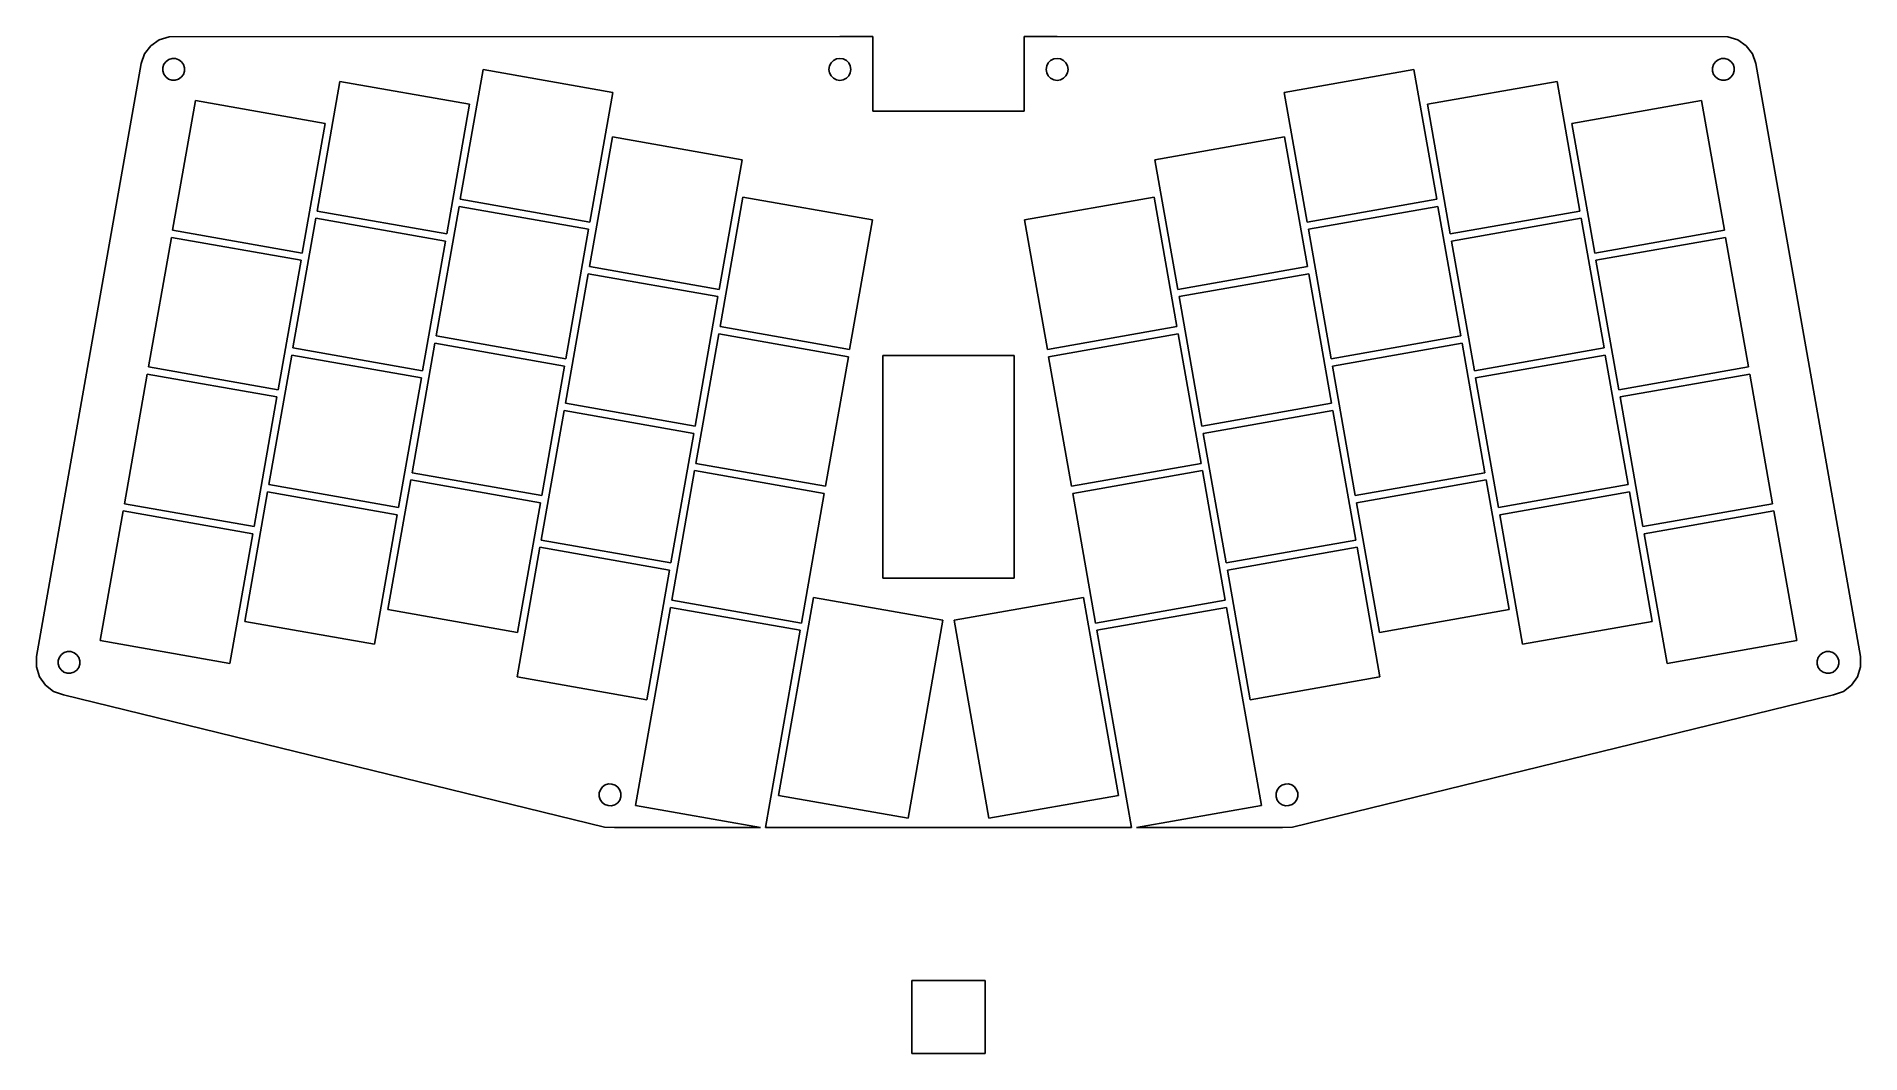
# Model space of a CAD drawing. Header units: metres. Extents: x -125 to 125, y -55 to 84.
import ezdxf

# ---------------------------------------------------------------- set-up
doc = ezdxf.new("R2010")
doc.units = ezdxf.units.M

msp = doc.modelspace()

# ---------------------------------------------------------------- linework, layer by layer
for p, q in [((-109.077, 82.8531), (-109.924, 81.7287)), ((-107.924, 83.6607), (-109.077, 82.8531)), ((-106.577, 84.0723), (-107.924, 83.6607)), ((-14.85, 84.1161), (-106.577, 84.0723)), ((-10.35, 84.1161), (-14.85, 84.1161)), ((-10.35, 73.9161), (-10.35, 84.1161)), ((14.85, 84.1161), (10.35, 84.1161)), ((10.35, 84.1161), (10.35, 73.9161)), ((106.577, 84.0723), (14.85, 84.1161)), ((107.924, 83.6607), (106.577, 84.0723)), ((109.077, 82.8531), (107.924, 83.6607)), ((109.924, 81.7287), (109.077, 82.8531)), ((-110.383, 80.3975), (-124.685, -0.715118)), ((-109.924, 81.7287), (-110.383, 80.3975)), ((-107.437, 79.4073), (-107.428, 79.8766)), ((-107.428, 79.8766), (-107.276, 80.3203)), ((-107.276, 80.3203), (-106.993, 80.6951)), ((-106.993, 80.6951), (-106.609, 80.9643)), ((-106.609, 80.9643), (-106.16, 81.1015)), ((-106.16, 81.1015), (-105.691, 81.0933)), ((-105.691, 81.0933), (-105.247, 80.9405)), ((-105.247, 80.9405), (-104.872, 80.6581)), ((-104.872, 80.6581), (-104.603, 80.2737)), ((-104.603, 80.2737), (-104.466, 79.8249)), ((-104.466, 79.8249), (-104.474, 79.3556)), ((-16.35, 79.6161), (-16.2766, 80.0796)), ((-16.2766, 80.0796), (-16.0635, 80.4978)), ((-16.0635, 80.4978), (-15.7317, 80.8296)), ((-15.7317, 80.8296), (-15.3135, 81.0427)), ((-15.3135, 81.0427), (-14.85, 81.1161)), ((-14.85, 81.1161), (-14.3865, 81.0427)), ((-14.3865, 81.0427), (-13.9683, 80.8296)), ((-13.9683, 80.8296), (-13.6365, 80.4978)), ((-13.6365, 80.4978), (-13.4234, 80.0796)), ((-13.4234, 80.0796), (-13.35, 79.6161)), ((13.35, 79.6161), (13.4234, 80.0796)), ((13.4234, 80.0796), (13.6365, 80.4978)), ((13.6365, 80.4978), (13.9683, 80.8296)), ((13.9683, 80.8296), (14.3865, 81.0427)), ((14.3865, 81.0427), (14.85, 81.1161)), ((14.85, 81.1161), (15.3135, 81.0427)), ((15.3135, 81.0427), (15.7317, 80.8296)), ((15.7317, 80.8296), (16.0635, 80.4978)), ((16.0635, 80.4978), (16.2766, 80.0796)), ((16.2766, 80.0796), (16.35, 79.6161)), ((104.466, 79.8249), (104.603, 80.2737)), ((104.474, 79.3556), (104.466, 79.8249)), ((104.603, 80.2737), (104.872, 80.6581)), ((104.872, 80.6581), (105.247, 80.9405)), ((105.247, 80.9405), (105.691, 81.0933)), ((105.691, 81.0933), (106.16, 81.1015)), ((106.16, 81.1015), (106.609, 80.9643)), ((106.609, 80.9643), (106.993, 80.6951)), ((106.993, 80.6951), (107.276, 80.3203)), ((107.276, 80.3203), (107.428, 79.8766)), ((107.428, 79.8766), (107.437, 79.4073)), ((110.383, 80.3975), (109.924, 81.7287)), ((124.685, -0.715118), (110.383, 80.3975)), ((-107.299, 78.9585), (-107.437, 79.4073)), ((-107.03, 78.5741), (-107.299, 78.9585)), ((-106.655, 78.2917), (-107.03, 78.5741)), ((-106.212, 78.1389), (-106.655, 78.2917)), ((-105.742, 78.1307), (-106.212, 78.1389)), ((-105.294, 78.2679), (-105.742, 78.1307)), ((-104.909, 78.5371), (-105.294, 78.2679)), ((-104.627, 78.9119), (-104.909, 78.5371)), ((-104.474, 79.3556), (-104.627, 78.9119)), ((-86.337, 60.2337), (-83.2113, 77.9602)), ((-83.2113, 77.9602), (-65.4848, 74.8346)), ((-66.7574, 61.8584), (-63.6317, 79.5849)), ((-63.6317, 79.5849), (-45.9052, 76.4593)), ((-16.2766, 79.1526), (-16.35, 79.6161)), ((-16.0635, 78.7344), (-16.2766, 79.1526)), ((-15.7317, 78.4026), (-16.0635, 78.7344)), ((-15.3135, 78.1895), (-15.7317, 78.4026)), ((-14.85, 78.1161), (-15.3135, 78.1895)), ((-14.3865, 78.1895), (-14.85, 78.1161)), ((-13.9683, 78.4026), (-14.3865, 78.1895)), ((-13.6365, 78.7344), (-13.9683, 78.4026)), ((-13.4234, 79.1526), (-13.6365, 78.7344)), ((-13.35, 79.6161), (-13.4234, 79.1526)), ((13.4234, 79.1526), (13.35, 79.6161)), ((13.6365, 78.7344), (13.4234, 79.1526)), ((13.9683, 78.4026), (13.6365, 78.7344)), ((14.3865, 78.1895), (13.9683, 78.4026)), ((14.85, 78.1161), (14.3865, 78.1895)), ((15.3135, 78.1895), (14.85, 78.1161)), ((15.7317, 78.4026), (15.3135, 78.1895)), ((16.0635, 78.7344), (15.7317, 78.4026)), ((16.2766, 79.1526), (16.0635, 78.7344)), ((16.35, 79.6161), (16.2766, 79.1526)), ((45.9052, 76.4593), (63.6317, 79.5849)), ((63.6317, 79.5849), (66.7574, 61.8584)), ((65.4848, 74.8346), (83.2113, 77.9602)), ((83.2113, 77.9602), (86.337, 60.2337)), ((104.627, 78.9119), (104.474, 79.3556)), ((104.909, 78.5371), (104.627, 78.9119)), ((105.294, 78.2679), (104.909, 78.5371)), ((105.742, 78.1307), (105.294, 78.2679)), ((106.212, 78.1389), (105.742, 78.1307)), ((106.655, 78.2917), (106.212, 78.1389)), ((107.03, 78.5741), (106.655, 78.2917)), ((107.299, 78.9585), (107.03, 78.5741)), ((107.437, 79.4073), (107.299, 78.9585)), ((-106.09, 57.6242), (-102.965, 75.3507)), ((-102.965, 75.3507), (-85.238, 72.225)), ((-65.4848, 74.8346), (-68.6104, 57.108)), ((-45.9052, 76.4593), (-49.0309, 58.7327)), ((49.0309, 58.7327), (45.9052, 76.4593)), ((68.6104, 57.108), (65.4848, 74.8346)), ((85.238, 72.225), (102.965, 75.3507)), ((102.965, 75.3507), (106.09, 57.6242)), ((10.35, 73.9161), (-10.35, 73.9161)), ((-85.238, 72.225), (-88.3637, 54.4985)), ((-49.0879, 52.6503), (-45.9623, 70.3768)), ((-45.9623, 70.3768), (-28.2357, 67.2511)), ((28.2357, 67.2511), (45.9623, 70.3768)), ((45.9623, 70.3768), (49.0879, 52.6503)), ((88.3637, 54.4985), (85.238, 72.225)), ((-28.2357, 67.2511), (-31.3614, 49.5246)), ((31.3614, 49.5246), (28.2357, 67.2511)), ((-68.6104, 57.108), (-86.337, 60.2337)), ((-70.0567, 43.1471), (-66.931, 60.8736)), ((-66.931, 60.8736), (-49.2045, 57.7479)), ((-49.0309, 58.7327), (-66.7574, 61.8584)), ((-31.2448, 44.4269), (-28.1192, 62.1534)), ((-28.1192, 62.1534), (-10.3926, 59.0278)), ((10.3926, 59.0278), (28.1192, 62.1534)), ((28.1192, 62.1534), (31.2448, 44.4269)), ((66.7574, 61.8584), (49.0309, 58.7327)), ((49.2045, 57.7479), (66.931, 60.8736)), ((66.931, 60.8736), (70.0567, 43.1471)), ((86.337, 60.2337), (68.6104, 57.108)), ((-88.3637, 54.4985), (-106.09, 57.6242)), ((-89.6363, 41.5223), (-86.5106, 59.2489)), ((-86.5106, 59.2489), (-68.7841, 56.1232)), ((-49.2045, 57.7479), (-52.3302, 40.0214)), ((-10.3926, 59.0278), (-13.5183, 41.3012)), ((13.5183, 41.3012), (10.3926, 59.0278)), ((52.3302, 40.0214), (49.2045, 57.7479)), ((68.7841, 56.1232), (86.5106, 59.2489)), ((86.5106, 59.2489), (89.6363, 41.5223)), ((106.09, 57.6242), (88.3637, 54.4985)), ((-109.39, 38.9128), (-106.264, 56.6394)), ((-106.264, 56.6394), (-88.5373, 53.5137)), ((-68.7841, 56.1232), (-71.9098, 38.3967)), ((71.9098, 38.3967), (68.7841, 56.1232)), ((88.5373, 53.5137), (106.264, 56.6394)), ((106.264, 56.6394), (109.39, 38.9128)), ((-88.5373, 53.5137), (-91.663, 35.7871)), ((-31.3614, 49.5246), (-49.0879, 52.6503)), ((49.0879, 52.6503), (31.3614, 49.5246)), ((91.663, 35.7871), (88.5373, 53.5137)), ((-52.3873, 33.9389), (-49.2616, 51.6655)), ((-49.2616, 51.6655), (-31.535, 48.5398)), ((31.535, 48.5398), (49.2616, 51.6655)), ((49.2616, 51.6655), (52.3873, 33.9389)), ((-31.535, 48.5398), (-34.6607, 30.8132)), ((34.6607, 30.8132), (31.535, 48.5398)), ((-52.3302, 40.0214), (-70.0567, 43.1471)), ((-34.5441, 25.7155), (-31.4185, 43.4421)), ((-31.4185, 43.4421), (-13.6919, 40.3164)), ((-13.5183, 41.3012), (-31.2448, 44.4269)), ((31.2448, 44.4269), (13.5183, 41.3012)), ((13.6919, 40.3164), (31.4185, 43.4421)), ((31.4185, 43.4421), (34.5441, 25.7155)), ((70.0567, 43.1471), (52.3302, 40.0214)), ((-92.9356, 22.811), (-89.81, 40.5375)), ((-89.81, 40.5375), (-72.0834, 37.4119)), ((-71.9098, 38.3967), (-89.6363, 41.5223)), ((-73.356, 24.4357), (-70.2304, 42.1623)), ((-70.2304, 42.1623), (-52.5038, 39.0366)), ((-13.6919, 40.3164), (-16.8176, 22.5899)), ((-9, 10), (-9, 40.5)), ((-9, 40.5), (9, 40.5)), ((9, 40.5), (9, 10)), ((16.8176, 22.5899), (13.6919, 40.3164)), ((52.5038, 39.0366), (70.2304, 42.1623)), ((70.2304, 42.1623), (73.356, 24.4357)), ((89.6363, 41.5223), (71.9098, 38.3967)), ((72.0834, 37.4119), (89.81, 40.5375)), ((89.81, 40.5375), (92.9356, 22.811)), ((-112.689, 20.2015), (-109.563, 37.928)), ((-109.563, 37.928), (-91.8366, 34.8023)), ((-91.663, 35.7871), (-109.39, 38.9128)), ((-52.5038, 39.0366), (-55.6295, 21.3101)), ((55.6295, 21.3101), (52.5038, 39.0366)), ((109.39, 38.9128), (91.663, 35.7871)), ((91.8366, 34.8023), (109.563, 37.928)), ((109.563, 37.928), (112.689, 20.2015)), ((-72.0834, 37.4119), (-75.2091, 19.6853)), ((75.2091, 19.6853), (72.0834, 37.4119)), ((-91.8366, 34.8023), (-94.9623, 17.0758)), ((-55.6866, 15.2276), (-52.5609, 32.9541)), ((-52.5609, 32.9541), (-34.8344, 29.8284)), ((-34.6607, 30.8132), (-52.3873, 33.9389)), ((52.3873, 33.9389), (34.6607, 30.8132)), ((34.8344, 29.8284), (52.5609, 32.9541)), ((52.5609, 32.9541), (55.6866, 15.2276)), ((94.9623, 17.0758), (91.8366, 34.8023)), ((-34.8344, 29.8284), (-37.96, 12.1019)), ((37.96, 12.1019), (34.8344, 29.8284)), ((-16.8176, 22.5899), (-34.5441, 25.7155)), ((34.5441, 25.7155), (16.8176, 22.5899)), ((-75.2091, 19.6853), (-92.9356, 22.811)), ((-76.6553, 5.72437), (-73.5297, 23.4509)), ((-73.5297, 23.4509), (-55.8031, 20.3252)), ((-55.6295, 21.3101), (-73.356, 24.4357)), ((-37.8435, 7.0042), (-34.7178, 24.7307)), ((-34.7178, 24.7307), (-16.9913, 21.6051)), ((16.9913, 21.6051), (34.7178, 24.7307)), ((34.7178, 24.7307), (37.8435, 7.0042)), ((73.356, 24.4357), (55.6295, 21.3101)), ((55.8031, 20.3252), (73.5297, 23.4509)), ((73.5297, 23.4509), (76.6553, 5.72437)), ((92.9356, 22.811), (75.2091, 19.6853)), ((-94.9623, 17.0758), (-112.689, 20.2015)), ((-96.2349, 4.09966), (-93.1093, 21.8262)), ((-93.1093, 21.8262), (-75.3827, 18.7005)), ((-55.8031, 20.3252), (-58.9288, 2.59871)), ((-16.9913, 21.6051), (-20.1169, 3.87854)), ((20.1169, 3.87854), (16.9913, 21.6051)), ((58.9288, 2.59871), (55.8031, 20.3252)), ((75.3827, 18.7005), (93.1093, 21.8262)), ((93.1093, 21.8262), (96.2349, 4.09966)), ((112.689, 20.2015), (94.9623, 17.0758)), ((-115.988, 1.49011), (-112.863, 19.2167)), ((-112.863, 19.2167), (-95.136, 16.091)), ((-75.3827, 18.7005), (-78.5084, 0.973984)), ((78.5084, 0.973984), (75.3827, 18.7005)), ((95.136, 16.091), (112.863, 19.2167)), ((112.863, 19.2167), (115.988, 1.49011)), ((-95.136, 16.091), (-98.2616, -1.63553)), ((-37.96, 12.1019), (-55.6866, 15.2276)), ((55.6866, 15.2276), (37.96, 12.1019)), ((98.2616, -1.63553), (95.136, 16.091)), ((-58.9859, -3.48378), (-55.8602, 14.2428)), ((-55.8602, 14.2428), (-38.1337, 11.1171)), ((38.1337, 11.1171), (55.8602, 14.2428)), ((55.8602, 14.2428), (58.9859, -3.48378)), ((-38.1337, 11.1171), (-41.2593, -6.60944)), ((9, 10), (-9, 10)), ((41.2593, -6.60944), (38.1337, 11.1171)), ((-58.9288, 2.59871), (-76.6553, 5.72437)), ((-42.7924, -21.0628), (-38.0171, 6.01939)), ((-38.0171, 6.01939), (-20.2906, 2.89372)), ((-20.1169, 3.87854), (-37.8435, 7.0042)), ((-23.2563, -19.6843), (-18.4809, 7.39792)), ((-18.4809, 7.39792), (-0.75441, 4.27225)), ((0.75441, 4.27225), (18.4809, 7.39792)), ((18.4809, 7.39792), (23.2563, -19.6843)), ((37.8435, 7.0042), (20.1169, 3.87854)), ((20.2906, 2.89372), (38.0171, 6.01939)), ((38.0171, 6.01939), (42.7924, -21.0628)), ((76.6553, 5.72437), (58.9288, 2.59871)), ((-78.5084, 0.973984), (-96.2349, 4.09966)), ((-20.2906, 2.89372), (-25.0457, -24.0741)), ((-0.75441, 4.27225), (-5.52971, -22.81)), ((5.52971, -22.81), (0.75441, 4.27225)), ((25.0457, -24.0741), (20.2906, 2.89372)), ((96.2349, 4.09966), (78.5084, 0.973984)), ((-98.2616, -1.63553), (-115.988, 1.49011)), ((115.988, 1.49011), (98.2616, -1.63553)), ((-124.685, -0.715118), (-124.71, -2.12282)), ((-124.71, -2.12282), (-124.298, -3.46921)), ((-121.739, -1.70529), (-121.731, -1.23607)), ((-121.602, -2.15408), (-121.739, -1.70529)), ((-121.731, -1.23607), (-121.578, -0.792328)), ((-121.333, -2.53851), (-121.602, -2.15408)), ((-121.578, -0.792328), (-121.296, -0.417526)), ((-121.296, -0.417526), (-120.911, -0.148346)), ((-120.911, -0.148346), (-120.462, -0.011139)), ((-120.462, -0.011139), (-119.993, -0.019333)), ((-119.993, -0.019333), (-119.549, -0.172104)), ((-119.549, -0.172104), (-119.175, -0.454544)), ((-118.929, -2.20073), (-119.212, -2.57553)), ((-119.175, -0.454544), (-118.905, -0.838974)), ((-118.776, -1.757), (-118.929, -2.20073)), ((-118.905, -0.838974), (-118.768, -1.28777)), ((-118.768, -1.28777), (-118.776, -1.757)), ((118.768, -1.28777), (118.905, -0.838974)), ((118.776, -1.757), (118.768, -1.28777)), ((118.929, -2.20073), (118.776, -1.757)), ((118.905, -0.838974), (119.175, -0.454544)), ((119.212, -2.57553), (118.929, -2.20073)), ((119.175, -0.454544), (119.549, -0.172104)), ((119.549, -0.172104), (119.993, -0.019333)), ((119.993, -0.019333), (120.462, -0.011139)), ((120.462, -0.011139), (120.911, -0.148346)), ((120.911, -0.148346), (121.296, -0.417526)), ((121.296, -0.417526), (121.578, -0.792328)), ((121.602, -2.15408), (121.333, -2.53851)), ((121.578, -0.792328), (121.731, -1.23607)), ((121.739, -1.70529), (121.602, -2.15408)), ((121.731, -1.23607), (121.739, -1.70529)), ((124.298, -3.46921), (124.71, -2.12282)), ((124.71, -2.12282), (124.685, -0.715118)), ((-124.298, -3.46921), (-123.491, -4.62251)), ((-123.491, -4.62251), (-122.366, -5.4698)), ((-120.958, -2.82095), (-121.333, -2.53851)), ((-120.514, -2.97375), (-120.958, -2.82095)), ((-120.045, -2.98193), (-120.514, -2.97375)), ((-119.596, -2.84471), (-120.045, -2.98193)), ((-119.212, -2.57553), (-119.596, -2.84471)), ((-41.2593, -6.60944), (-58.9859, -3.48378)), ((58.9859, -3.48378), (41.2593, -6.60944)), ((119.596, -2.84471), (119.212, -2.57553)), ((120.045, -2.98193), (119.596, -2.84471)), ((120.514, -2.97375), (120.045, -2.98193)), ((120.958, -2.82095), (120.514, -2.97375)), ((121.333, -2.53851), (120.958, -2.82095)), ((122.366, -5.4698), (123.491, -4.62251)), ((123.491, -4.62251), (124.298, -3.46921)), ((-122.366, -5.4698), (-121.035, -5.92818)), ((-121.035, -5.92818), (-47.0578, -24.0495)), ((47.0578, -24.0495), (121.035, -5.92818)), ((121.035, -5.92818), (122.366, -5.4698)), ((-47.7618, -19.8266), (-47.7536, -19.3574)), ((-47.6246, -20.2754), (-47.7618, -19.8266)), ((-47.7536, -19.3574), (-47.6008, -18.9136)), ((-47.6008, -18.9136), (-47.3184, -18.5388)), ((-47.3184, -18.5388), (-46.934, -18.2696)), ((-46.934, -18.2696), (-46.4852, -18.1324)), ((-46.4852, -18.1324), (-46.0159, -18.1406)), ((-46.0159, -18.1406), (-45.5722, -18.2934)), ((-45.5722, -18.2934), (-45.1974, -18.5759)), ((-45.1974, -18.5759), (-44.9282, -18.9603)), ((-44.7992, -19.8783), (-44.952, -20.322)), ((-44.9282, -18.9603), (-44.791, -19.4091)), ((-44.791, -19.4091), (-44.7992, -19.8783)), ((-5.52971, -22.81), (-23.2563, -19.6843)), ((23.2563, -19.6843), (5.52971, -22.81)), ((44.791, -19.4091), (44.9282, -18.9603)), ((44.7992, -19.8783), (44.791, -19.4091)), ((44.952, -20.322), (44.7992, -19.8783)), ((44.9282, -18.9603), (45.1974, -18.5759)), ((45.1974, -18.5759), (45.5722, -18.2934)), ((45.5722, -18.2934), (46.0159, -18.1406)), ((46.0159, -18.1406), (46.4852, -18.1324)), ((46.4852, -18.1324), (46.934, -18.2696)), ((46.934, -18.2696), (47.3184, -18.5388)), ((47.3184, -18.5388), (47.6008, -18.9136)), ((47.6008, -18.9136), (47.7536, -19.3574)), ((47.7618, -19.8266), (47.6246, -20.2754)), ((47.7536, -19.3574), (47.7618, -19.8266)), ((-47.3554, -20.6598), (-47.6246, -20.2754)), ((-46.9806, -20.9422), (-47.3554, -20.6598)), ((-46.5369, -21.095), (-46.9806, -20.9422)), ((-46.0677, -21.1032), (-46.5369, -21.095)), ((-45.6189, -20.966), (-46.0677, -21.1032)), ((-45.2344, -20.6968), (-45.6189, -20.966)), ((-44.952, -20.322), (-45.2344, -20.6968)), ((-25.7148, -24.0741), (-42.7924, -21.0628)), ((42.7924, -21.0628), (25.7148, -24.0741)), ((45.2344, -20.6968), (44.952, -20.322)), ((45.6189, -20.966), (45.2344, -20.6968)), ((46.0677, -21.1032), (45.6189, -20.966)), ((46.5369, -21.095), (46.0677, -21.1032)), ((46.9806, -20.9422), (46.5369, -21.095)), ((47.3554, -20.6598), (46.9806, -20.9422)), ((47.6246, -20.2754), (47.3554, -20.6598)), ((-47.0578, -24.0495), (-45.6501, -24.0741)), ((-45.6501, -24.0741), (-25.7148, -24.0741)), ((-25.0457, -24.0741), (25.0457, -24.0741)), ((25.7148, -24.0741), (45.6501, -24.0741)), ((45.6501, -24.0741), (47.0578, -24.0495)), ((5, -45), (-5, -45)), ((-5, -45), (-5, -55)), ((5, -55), (5, -45)), ((-5, -55), (5, -55))]:
    msp.add_line(p, q)

doc.saveas('drawing.dxf')
